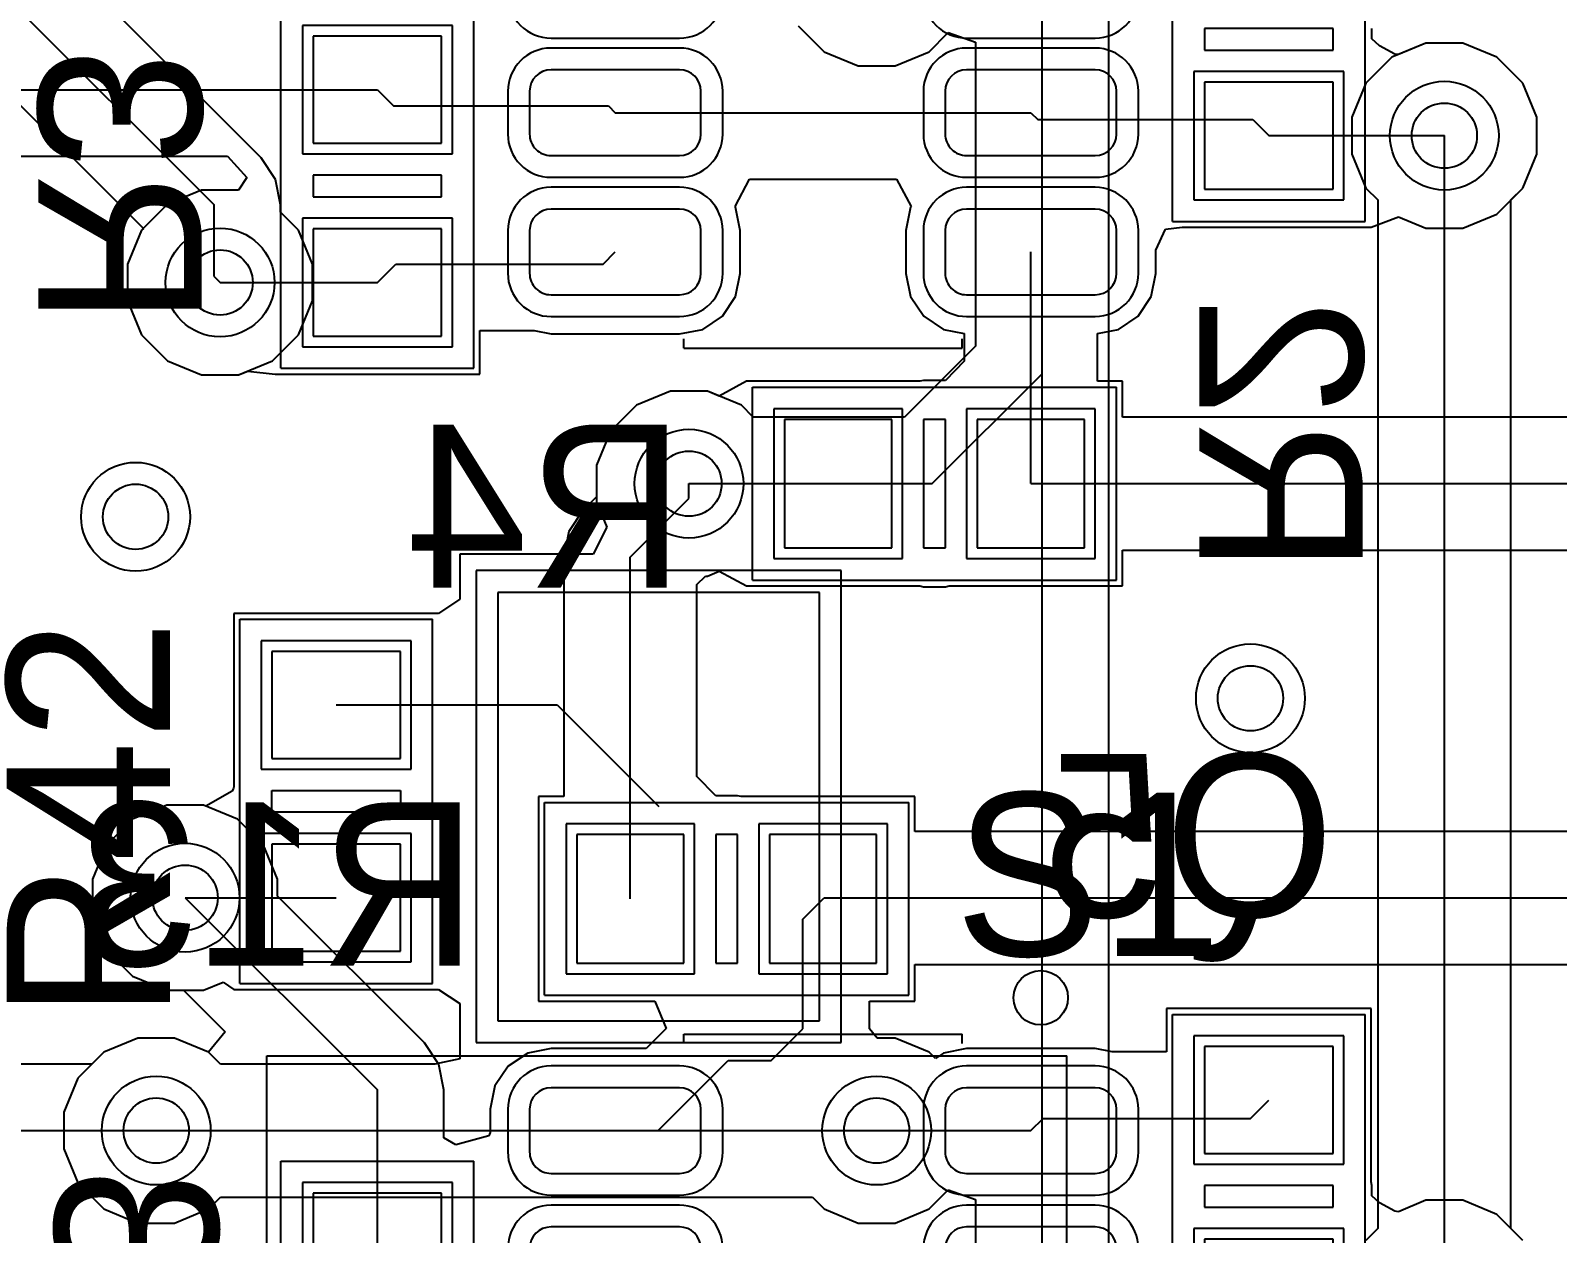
# Model space of a CAD drawing. Header units: millimetres. Extents: x 3.09 to 5.5, y 1.46 to 3.23.
# Drawn here: x 4.6302 to 4.9108, y 2.534 to 2.7551 of the extents above; entities that cross this region are included whole.
import ezdxf

# ---------------------------------------------------------------- set-up
doc = ezdxf.new("R2010")
doc.units = ezdxf.units.MM
doc.header["$MEASUREMENT"] = 0
for name, color, linetype in [('BottomLayer', 5, 'Continuous'), ('BottomOverlay', 54, 'Continuous'), ('BottomPaste', 16, 'Continuous'), ('BottomSolder', 6, 'Continuous'), ('Mechanical11', 56, 'Continuous'), ('Mechanical12', 56, 'Continuous'), ('MultiLayer', 9, 'Continuous'), ('TopLayer', 1, 'Continuous'), ('TopOverlay', 2, 'Continuous'), ('TopPaste', 8, 'Continuous'), ('TopSolder', 216, 'Continuous'), ('ViaHoleLayer', 16, 'Continuous')]:
    doc.layers.add(name, color=color, linetype=linetype)

# ---------------------------------------------------------------- blocks, each defined once
blk = doc.blocks.new('SOT_363_6_B_1')
at = {"layer": 'BottomLayer'}
for p, q in [((-0.021654, 0.053941), (-0.029528, 0.053941)), ((0.003937, 0.053941), (-0.003937, 0.053941)), ((0.029528, 0.053941), (0.021654, 0.053941)), ((-0.033465, 0.050004), (-0.033465, 0.026382)), ((-0.017717, 0.026382), (-0.017717, 0.050004)), ((-0.007874, 0.050004), (-0.007874, 0.026382)), ((0.007874, 0.026382), (0.007874, 0.050004)), ((0.017717, 0.050004), (0.017717, 0.026382)), ((0.033465, 0.026382), (0.033465, 0.050004)), ((-0.029528, 0.022445), (-0.021654, 0.022445)), ((-0.003937, 0.022445), (0.003937, 0.022445)), ((0.021654, 0.022445), (0.029528, 0.022445)), ((-0.021654, -0.022439), (-0.029528, -0.022439)), ((0.003937, -0.022439), (-0.003937, -0.022439)), ((0.029528, -0.022439), (0.021654, -0.022439)), ((-0.033465, -0.026376), (-0.033465, -0.049998)), ((-0.017717, -0.049998), (-0.017717, -0.026376)), ((-0.007874, -0.026376), (-0.007874, -0.049998)), ((0.007874, -0.049998), (0.007874, -0.026376)), ((0.017717, -0.026376), (0.017717, -0.049998)), ((0.033465, -0.049998), (0.033465, -0.026376)), ((-0.029528, -0.053935), (-0.021654, -0.053935)), ((-0.003937, -0.053935), (0.003937, -0.053935)), ((0.021654, -0.053935), (0.029528, -0.053935))]:
    blk.add_line(p, q, dxfattribs=at)
for centre, start, end in [((-0.029528, 0.050004), 90, 180), ((-0.021654, 0.050004), 0, 90), ((-0.003937, 0.050004), 90, 180), ((0.003937, 0.050004), 0, 90), ((0.021654, 0.050004), 90, 180), ((0.029528, 0.050004), 0, 90), ((-0.029528, 0.026382), 180, 270), ((-0.021654, 0.026382), 270, 0), ((-0.003937, 0.026382), 180, 270), ((0.003937, 0.026382), 270, 0), ((0.021654, 0.026382), 180, 270), ((0.029528, 0.026382), 270, 0), ((-0.029528, -0.026376), 90, 180), ((-0.021654, -0.026376), 0, 90), ((-0.003937, -0.026376), 90, 180), ((0.003937, -0.026376), 0, 90), ((0.021654, -0.026376), 90, 180), ((0.029528, -0.026376), 0, 90), ((-0.029528, -0.049998), 180, 270), ((-0.021654, -0.049998), 270, 0), ((-0.003937, -0.049998), 180, 270), ((0.003937, -0.049998), 270, 0), ((0.021654, -0.049998), 180, 270), ((0.029528, -0.049998), 270, 0)]:
    blk.add_arc(centre, 0.003937, start, end, dxfattribs=at)
at = {"layer": 'BottomOverlay'}
for p, q in [((-0.041582, 0.025595), (-0.043308, 0.025595)), ((-0.043308, -0.025587), (-0.043308, 0.025595)), ((0.043306, 0.025595), (0.04158, 0.025595)), ((0.043306, -0.025587), (0.043306, 0.025595)), ((-0.041582, -0.025587), (-0.043308, -0.025587)), ((0.043306, -0.025587), (0.04158, -0.025587))]:
    blk.add_line(p, q, dxfattribs=at)
blk.add_circle((-0.05, 0.040005), 0.005, dxfattribs=at)
at = {"layer": 'BottomPaste'}
for p, q in [((-0.021654, 0.053941), (-0.029528, 0.053941)), ((0.003937, 0.053941), (-0.003937, 0.053941)), ((0.029528, 0.053941), (0.021654, 0.053941)), ((-0.033465, 0.050004), (-0.033465, 0.026382)), ((-0.017717, 0.026382), (-0.017717, 0.050004)), ((-0.007874, 0.050004), (-0.007874, 0.026382)), ((0.007874, 0.026382), (0.007874, 0.050004)), ((0.017717, 0.050004), (0.017717, 0.026382)), ((0.033465, 0.026382), (0.033465, 0.050004)), ((-0.029528, 0.022445), (-0.021654, 0.022445)), ((-0.003937, 0.022445), (0.003937, 0.022445)), ((0.021654, 0.022445), (0.029528, 0.022445)), ((-0.021654, -0.022439), (-0.029528, -0.022439)), ((0.003937, -0.022439), (-0.003937, -0.022439)), ((0.029528, -0.022439), (0.021654, -0.022439)), ((-0.033465, -0.026376), (-0.033465, -0.049998)), ((-0.017717, -0.049998), (-0.017717, -0.026376)), ((-0.007874, -0.026376), (-0.007874, -0.049998)), ((0.007874, -0.049998), (0.007874, -0.026376)), ((0.017717, -0.026376), (0.017717, -0.049998)), ((0.033465, -0.049998), (0.033465, -0.026376)), ((-0.029528, -0.053935), (-0.021654, -0.053935)), ((-0.003937, -0.053935), (0.003937, -0.053935)), ((0.021654, -0.053935), (0.029528, -0.053935))]:
    blk.add_line(p, q, dxfattribs=at)
for centre, start, end in [((-0.029528, 0.050004), 90, 180), ((-0.021654, 0.050004), 0, 90), ((-0.003937, 0.050004), 90, 180), ((0.003937, 0.050004), 0, 90), ((0.021654, 0.050004), 90, 180), ((0.029528, 0.050004), 0, 90), ((-0.029528, 0.026382), 180, 270), ((-0.021654, 0.026382), 270, 0), ((-0.003937, 0.026382), 180, 270), ((0.003937, 0.026382), 270, 0), ((0.021654, 0.026382), 180, 270), ((0.029528, 0.026382), 270, 0), ((-0.029528, -0.026376), 90, 180), ((-0.021654, -0.026376), 0, 90), ((-0.003937, -0.026376), 90, 180), ((0.003937, -0.026376), 0, 90), ((0.021654, -0.026376), 90, 180), ((0.029528, -0.026376), 0, 90), ((-0.029528, -0.049998), 180, 270), ((-0.021654, -0.049998), 270, 0), ((-0.003937, -0.049998), 180, 270), ((0.003937, -0.049998), 270, 0), ((0.021654, -0.049998), 180, 270), ((0.029528, -0.049998), 270, 0)]:
    blk.add_arc(centre, 0.003937, start, end, dxfattribs=at)
at = {"layer": 'BottomSolder'}
for p, q in [((-0.021654, 0.057941), (-0.029528, 0.057941)), ((0.003937, 0.057941), (-0.003937, 0.057941)), ((0.029528, 0.057941), (0.021654, 0.057941)), ((-0.037465, 0.050004), (-0.037465, 0.026382)), ((-0.013717, 0.026382), (-0.013717, 0.050004)), ((-0.011874, 0.050004), (-0.011874, 0.026382)), ((0.011874, 0.026382), (0.011874, 0.050004)), ((0.013717, 0.050004), (0.013717, 0.026382)), ((0.037465, 0.026382), (0.037465, 0.050004)), ((-0.029528, 0.018445), (-0.021654, 0.018445)), ((-0.003937, 0.018445), (0.003937, 0.018445)), ((0.021654, 0.018445), (0.029528, 0.018445)), ((-0.021654, -0.018439), (-0.029528, -0.018439)), ((0.003937, -0.018439), (-0.003937, -0.018439)), ((0.029528, -0.018439), (0.021654, -0.018439)), ((-0.037465, -0.026376), (-0.037465, -0.049998)), ((-0.013717, -0.049998), (-0.013717, -0.026376)), ((-0.011874, -0.026376), (-0.011874, -0.049998)), ((0.011874, -0.049998), (0.011874, -0.026376)), ((0.013717, -0.026376), (0.013717, -0.049998)), ((0.037465, -0.049998), (0.037465, -0.026376)), ((-0.029528, -0.057935), (-0.021654, -0.057935)), ((-0.003937, -0.057935), (0.003937, -0.057935)), ((0.021654, -0.057935), (0.029528, -0.057935))]:
    blk.add_line(p, q, dxfattribs=at)
for centre, start, end in [((-0.029528, 0.050004), 90, 180), ((-0.021654, 0.050004), 0, 90), ((-0.003937, 0.050004), 90, 180), ((0.003937, 0.050004), 0, 90), ((0.021654, 0.050004), 90, 180), ((0.029528, 0.050004), 0, 90), ((-0.029528, 0.026382), 180, 270), ((-0.021654, 0.026382), 270, 0), ((-0.003937, 0.026382), 180, 270), ((0.003937, 0.026382), 270, 0), ((0.021654, 0.026382), 180, 270), ((0.029528, 0.026382), 270, 0), ((-0.029528, -0.026376), 90, 180), ((-0.021654, -0.026376), 0, 90), ((-0.003937, -0.026376), 90, 180), ((0.003937, -0.026376), 0, 90), ((0.021654, -0.026376), 90, 180), ((0.029528, -0.026376), 0, 90), ((-0.029528, -0.049998), 180, 270), ((-0.021654, -0.049998), 270, 0), ((-0.003937, -0.049998), 180, 270), ((0.003937, -0.049998), 270, 0), ((0.021654, -0.049998), 180, 270), ((0.029528, -0.049998), 270, 0)]:
    blk.add_arc(centre, 0.007937, start, end, dxfattribs=at)
blk = doc.blocks.new('SW_SMT_3_6_4_3__20')
at = {"layer": 'TopLayer'}
for p, q in [((-0.12795, 0.02953), (-0.20669, 0.02953)), ((-0.20669, 0.02953), (-0.20669, -0.02953)), ((-0.12795, -0.02953), (-0.12795, 0.02953)), ((-0.20669, -0.02953), (-0.12795, -0.02953))]:
    blk.add_line(p, q, dxfattribs=at)
at = {"layer": 'TopOverlay'}
for p, q in [((-0.12151, -0.072), (-0.12151, 0.075)), ((0.12149, 0.075), (-0.12151, 0.075)), ((0.12149, -0.072), (-0.12151, -0.072))]:
    blk.add_line(p, q, dxfattribs=at)
at = {"layer": 'TopPaste'}
for p, q in [((-0.12795, 0.02953), (-0.20669, 0.02953)), ((-0.20669, 0.02953), (-0.20669, -0.02953)), ((-0.12795, -0.02953), (-0.12795, 0.02953)), ((-0.20669, -0.02953), (-0.12795, -0.02953))]:
    blk.add_line(p, q, dxfattribs=at)
at = {"layer": 'TopSolder'}
for p, q in [((-0.12395, 0.03353), (-0.21069, 0.03353)), ((-0.21069, 0.03353), (-0.21069, -0.03353)), ((-0.12395, -0.03353), (-0.12395, 0.03353)), ((-0.21069, -0.03353), (-0.12395, -0.03353))]:
    blk.add_line(p, q, dxfattribs=at)
blk = doc.blocks.new('R0402_21')
at = {"layer": 'Mechanical11'}
for p, q in [((-0.03346, 0.01772), (-0.03346, -0.01772)), ((-0.03346, 0.01772), (0.03346, 0.01772)), ((0.03346, 0.01772), (0.03346, -0.01772)), ((-0.03346, -0.01772), (0.03346, -0.01772))]:
    blk.add_line(p, q, dxfattribs=at)
at = {"layer": 'TopLayer'}
for p, q in [((-0.00787, 0.01181), (-0.02756, 0.01181)), ((-0.02756, 0.01181), (-0.02756, -0.01181)), ((-0.00787, -0.01181), (-0.00787, 0.01181)), ((-0.002, -0.01181), (-0.002, 0.01181)), ((-0.002, 0.01181), (0.002, 0.01181)), ((0.002, 0.01181), (0.002, -0.01181)), ((0.02756, 0.01181), (0.00787, 0.01181)), ((0.00787, 0.01181), (0.00787, -0.01181)), ((0.02756, -0.01181), (0.02756, 0.01181)), ((-0.02756, -0.01181), (-0.00787, -0.01181)), ((0.002, -0.01181), (-0.002, -0.01181)), ((0.00787, -0.01181), (0.02756, -0.01181))]:
    blk.add_line(p, q, dxfattribs=at)
at = {"layer": 'TopOverlay'}
for p, q in [((-0.03346, 0.01772), (-0.03346, -0.01772)), ((-0.03346, 0.01772), (0.03346, 0.01772)), ((0.03346, 0.01772), (0.03346, -0.01772)), ((-0.03346, -0.01772), (0.03346, -0.01772))]:
    blk.add_line(p, q, dxfattribs=at)
at = {"layer": 'TopPaste'}
for p, q in [((-0.00787, 0.01181), (-0.02756, 0.01181)), ((-0.02756, 0.01181), (-0.02756, -0.01181)), ((-0.00787, -0.01181), (-0.00787, 0.01181)), ((0.02756, 0.01181), (0.00787, 0.01181)), ((0.00787, 0.01181), (0.00787, -0.01181)), ((0.02756, -0.01181), (0.02756, 0.01181)), ((-0.02756, -0.01181), (-0.00787, -0.01181)), ((0.00787, -0.01181), (0.02756, -0.01181))]:
    blk.add_line(p, q, dxfattribs=at)
at = {"layer": 'TopSolder'}
for p, q in [((-0.00591, 0.01378), (-0.02953, 0.01378)), ((-0.02953, 0.01378), (-0.02953, -0.01378)), ((-0.00591, -0.01378), (-0.00591, 0.01378)), ((0.02953, 0.01378), (0.00591, 0.01378)), ((0.00591, 0.01378), (0.00591, -0.01378)), ((0.02953, -0.01378), (0.02953, 0.01378)), ((-0.02953, -0.01378), (-0.00591, -0.01378)), ((0.00591, -0.01378), (0.02953, -0.01378))]:
    blk.add_line(p, q, dxfattribs=at)
blk = doc.blocks.new('R0402_B_34')
at = {"layer": 'BottomLayer'}
for p, q in [((-0.00787, 0.01181), (-0.02756, 0.01181)), ((-0.02756, 0.01181), (-0.02756, -0.01181)), ((-0.00787, -0.01181), (-0.00787, 0.01181)), ((-0.002, 0.01181), (-0.002, -0.01181)), ((0.002, 0.01181), (-0.002, 0.01181)), ((0.002, -0.01181), (0.002, 0.01181)), ((0.02756, 0.01181), (0.00787, 0.01181)), ((0.00787, 0.01181), (0.00787, -0.01181)), ((0.02756, -0.01181), (0.02756, 0.01181)), ((-0.02756, -0.01181), (-0.00787, -0.01181)), ((-0.002, -0.01181), (0.002, -0.01181)), ((0.00787, -0.01181), (0.02756, -0.01181))]:
    blk.add_line(p, q, dxfattribs=at)
at = {"layer": 'BottomOverlay'}
for p, q in [((-0.03346, 0.01772), (0.03346, 0.01772)), ((-0.03346, 0.01772), (-0.03346, -0.01772)), ((0.03346, 0.01772), (0.03346, -0.01772)), ((-0.03346, -0.01772), (0.03346, -0.01772))]:
    blk.add_line(p, q, dxfattribs=at)
at = {"layer": 'BottomPaste'}
for p, q in [((-0.00787, 0.01181), (-0.02756, 0.01181)), ((-0.02756, 0.01181), (-0.02756, -0.01181)), ((-0.00787, -0.01181), (-0.00787, 0.01181)), ((0.02756, 0.01181), (0.00787, 0.01181)), ((0.00787, 0.01181), (0.00787, -0.01181)), ((0.02756, -0.01181), (0.02756, 0.01181)), ((-0.02756, -0.01181), (-0.00787, -0.01181)), ((0.00787, -0.01181), (0.02756, -0.01181))]:
    blk.add_line(p, q, dxfattribs=at)
at = {"layer": 'BottomSolder'}
for p, q in [((-0.00591, 0.01378), (-0.02953, 0.01378)), ((-0.02953, 0.01378), (-0.02953, -0.01378)), ((-0.00591, -0.01378), (-0.00591, 0.01378)), ((0.02953, 0.01378), (0.00591, 0.01378)), ((0.00591, 0.01378), (0.00591, -0.01378)), ((0.02953, -0.01378), (0.02953, 0.01378)), ((-0.02953, -0.01378), (-0.00591, -0.01378)), ((0.00591, -0.01378), (0.02953, -0.01378))]:
    blk.add_line(p, q, dxfattribs=at)
at = {"layer": 'Mechanical12'}
for p, q in [((-0.03346, 0.01772), (0.03346, 0.01772)), ((-0.03346, 0.01772), (-0.03346, -0.01772)), ((0.03346, 0.01772), (0.03346, -0.01772)), ((-0.03346, -0.01772), (0.03346, -0.01772))]:
    blk.add_line(p, q, dxfattribs=at)
blk = doc.blocks.new('R0402_B_43')
at = {"layer": 'BottomLayer'}
for p, q in [((-0.00787, 0.01181), (-0.02756, 0.01181)), ((-0.02756, 0.01181), (-0.02756, -0.01181)), ((-0.00787, -0.01181), (-0.00787, 0.01181)), ((-0.002, 0.01181), (-0.002, -0.01181)), ((0.002, 0.01181), (-0.002, 0.01181)), ((0.002, -0.01181), (0.002, 0.01181)), ((0.02756, 0.01181), (0.00787, 0.01181)), ((0.00787, 0.01181), (0.00787, -0.01181)), ((0.02756, -0.01181), (0.02756, 0.01181)), ((-0.02756, -0.01181), (-0.00787, -0.01181)), ((-0.002, -0.01181), (0.002, -0.01181)), ((0.00787, -0.01181), (0.02756, -0.01181))]:
    blk.add_line(p, q, dxfattribs=at)
at = {"layer": 'BottomOverlay'}
for p, q in [((-0.03346, 0.01772), (0.03346, 0.01772)), ((-0.03346, 0.01772), (-0.03346, -0.01772)), ((0.03346, 0.01772), (0.03346, -0.01772)), ((-0.03346, -0.01772), (0.03346, -0.01772))]:
    blk.add_line(p, q, dxfattribs=at)
at = {"layer": 'BottomPaste'}
for p, q in [((-0.00787, 0.01181), (-0.02756, 0.01181)), ((-0.02756, 0.01181), (-0.02756, -0.01181)), ((-0.00787, -0.01181), (-0.00787, 0.01181)), ((0.02756, 0.01181), (0.00787, 0.01181)), ((0.00787, 0.01181), (0.00787, -0.01181)), ((0.02756, -0.01181), (0.02756, 0.01181)), ((-0.02756, -0.01181), (-0.00787, -0.01181)), ((0.00787, -0.01181), (0.02756, -0.01181))]:
    blk.add_line(p, q, dxfattribs=at)
at = {"layer": 'BottomSolder'}
for p, q in [((-0.00591, 0.01378), (-0.02953, 0.01378)), ((-0.02953, 0.01378), (-0.02953, -0.01378)), ((-0.00591, -0.01378), (-0.00591, 0.01378)), ((0.02953, 0.01378), (0.00591, 0.01378)), ((0.00591, 0.01378), (0.00591, -0.01378)), ((0.02953, -0.01378), (0.02953, 0.01378)), ((-0.02953, -0.01378), (-0.00591, -0.01378)), ((0.00591, -0.01378), (0.02953, -0.01378))]:
    blk.add_line(p, q, dxfattribs=at)
at = {"layer": 'Mechanical12'}
for p, q in [((-0.03346, 0.01772), (0.03346, 0.01772)), ((-0.03346, 0.01772), (-0.03346, -0.01772)), ((0.03346, 0.01772), (0.03346, -0.01772)), ((-0.03346, -0.01772), (0.03346, -0.01772))]:
    blk.add_line(p, q, dxfattribs=at)
blk = doc.blocks.new('R0402_B_44')
at = {"layer": 'BottomLayer'}
for p, q in [((-0.00787, 0.01181), (-0.02756, 0.01181)), ((-0.02756, 0.01181), (-0.02756, -0.01181)), ((-0.00787, -0.01181), (-0.00787, 0.01181)), ((-0.002, 0.01181), (-0.002, -0.01181)), ((0.002, 0.01181), (-0.002, 0.01181)), ((0.002, -0.01181), (0.002, 0.01181)), ((0.02756, 0.01181), (0.00787, 0.01181)), ((0.00787, 0.01181), (0.00787, -0.01181)), ((0.02756, -0.01181), (0.02756, 0.01181)), ((-0.02756, -0.01181), (-0.00787, -0.01181)), ((-0.002, -0.01181), (0.002, -0.01181)), ((0.00787, -0.01181), (0.02756, -0.01181))]:
    blk.add_line(p, q, dxfattribs=at)
at = {"layer": 'BottomOverlay'}
for p, q in [((0.03346, 0.01772), (-0.03346, 0.01772)), ((-0.03346, 0.01772), (-0.03346, -0.01772)), ((0.03346, 0.01772), (0.03346, -0.01772)), ((0.03346, -0.01772), (-0.03346, -0.01772))]:
    blk.add_line(p, q, dxfattribs=at)
at = {"layer": 'BottomPaste'}
for p, q in [((-0.00787, 0.01181), (-0.02756, 0.01181)), ((-0.02756, 0.01181), (-0.02756, -0.01181)), ((-0.00787, -0.01181), (-0.00787, 0.01181)), ((0.02756, 0.01181), (0.00787, 0.01181)), ((0.00787, 0.01181), (0.00787, -0.01181)), ((0.02756, -0.01181), (0.02756, 0.01181)), ((-0.02756, -0.01181), (-0.00787, -0.01181)), ((0.00787, -0.01181), (0.02756, -0.01181))]:
    blk.add_line(p, q, dxfattribs=at)
at = {"layer": 'BottomSolder'}
for p, q in [((-0.00591, 0.01378), (-0.02953, 0.01378)), ((-0.02953, 0.01378), (-0.02953, -0.01378)), ((-0.00591, -0.01378), (-0.00591, 0.01378)), ((0.02953, 0.01378), (0.00591, 0.01378)), ((0.00591, 0.01378), (0.00591, -0.01378)), ((0.02953, -0.01378), (0.02953, 0.01378)), ((-0.02953, -0.01378), (-0.00591, -0.01378)), ((0.00591, -0.01378), (0.02953, -0.01378))]:
    blk.add_line(p, q, dxfattribs=at)
at = {"layer": 'Mechanical12'}
for p, q in [((0.03346, 0.01772), (-0.03346, 0.01772)), ((-0.03346, 0.01772), (-0.03346, -0.01772)), ((0.03346, 0.01772), (0.03346, -0.01772)), ((0.03346, -0.01772), (-0.03346, -0.01772))]:
    blk.add_line(p, q, dxfattribs=at)
blk = doc.blocks.new('R0402_B_49')
at = {"layer": 'BottomLayer'}
for p, q in [((-0.00787, 0.01181), (-0.02756, 0.01181)), ((-0.02756, 0.01181), (-0.02756, -0.01181)), ((-0.00787, -0.01181), (-0.00787, 0.01181)), ((-0.002, 0.01181), (-0.002, -0.01181)), ((0.002, 0.01181), (-0.002, 0.01181)), ((0.002, -0.01181), (0.002, 0.01181)), ((0.02756, 0.01181), (0.00787, 0.01181)), ((0.00787, 0.01181), (0.00787, -0.01181)), ((0.02756, -0.01181), (0.02756, 0.01181)), ((-0.02756, -0.01181), (-0.00787, -0.01181)), ((-0.002, -0.01181), (0.002, -0.01181)), ((0.00787, -0.01181), (0.02756, -0.01181))]:
    blk.add_line(p, q, dxfattribs=at)
at = {"layer": 'BottomOverlay'}
for p, q in [((-0.03346, 0.01772), (0.03346, 0.01772)), ((-0.03346, -0.01772), (-0.03346, 0.01772)), ((0.03346, -0.01772), (0.03346, 0.01772)), ((-0.03346, -0.01772), (0.03346, -0.01772))]:
    blk.add_line(p, q, dxfattribs=at)
at = {"layer": 'BottomPaste'}
for p, q in [((-0.00787, 0.01181), (-0.02756, 0.01181)), ((-0.02756, 0.01181), (-0.02756, -0.01181)), ((-0.00787, -0.01181), (-0.00787, 0.01181)), ((0.02756, 0.01181), (0.00787, 0.01181)), ((0.00787, 0.01181), (0.00787, -0.01181)), ((0.02756, -0.01181), (0.02756, 0.01181)), ((-0.02756, -0.01181), (-0.00787, -0.01181)), ((0.00787, -0.01181), (0.02756, -0.01181))]:
    blk.add_line(p, q, dxfattribs=at)
at = {"layer": 'BottomSolder'}
for p, q in [((-0.00591, 0.01378), (-0.02953, 0.01378)), ((-0.02953, 0.01378), (-0.02953, -0.01378)), ((-0.00591, -0.01378), (-0.00591, 0.01378)), ((0.02953, 0.01378), (0.00591, 0.01378)), ((0.00591, 0.01378), (0.00591, -0.01378)), ((0.02953, -0.01378), (0.02953, 0.01378)), ((-0.02953, -0.01378), (-0.00591, -0.01378)), ((0.00591, -0.01378), (0.02953, -0.01378))]:
    blk.add_line(p, q, dxfattribs=at)
at = {"layer": 'Mechanical12'}
for p, q in [((-0.03346, 0.01772), (0.03346, 0.01772)), ((-0.03346, -0.01772), (-0.03346, 0.01772)), ((0.03346, -0.01772), (0.03346, 0.01772)), ((-0.03346, -0.01772), (0.03346, -0.01772))]:
    blk.add_line(p, q, dxfattribs=at)
blk = doc.blocks.new('R0402_B_50')
at = {"layer": 'BottomLayer'}
for p, q in [((-0.00787, 0.01181), (-0.02756, 0.01181)), ((-0.02756, 0.01181), (-0.02756, -0.01181)), ((-0.00787, -0.01181), (-0.00787, 0.01181)), ((-0.002, 0.01181), (-0.002, -0.01181)), ((0.002, 0.01181), (-0.002, 0.01181)), ((0.002, -0.01181), (0.002, 0.01181)), ((0.02756, 0.01181), (0.00787, 0.01181)), ((0.00787, 0.01181), (0.00787, -0.01181)), ((0.02756, -0.01181), (0.02756, 0.01181)), ((-0.02756, -0.01181), (-0.00787, -0.01181)), ((-0.002, -0.01181), (0.002, -0.01181)), ((0.00787, -0.01181), (0.02756, -0.01181))]:
    blk.add_line(p, q, dxfattribs=at)
at = {"layer": 'BottomOverlay'}
for p, q in [((-0.03346, 0.01772), (0.03346, 0.01772)), ((-0.03346, 0.01772), (-0.03346, -0.01772)), ((0.03346, 0.01772), (0.03346, -0.01772)), ((-0.03346, -0.01772), (0.03346, -0.01772))]:
    blk.add_line(p, q, dxfattribs=at)
at = {"layer": 'BottomPaste'}
for p, q in [((-0.00787, 0.01181), (-0.02756, 0.01181)), ((-0.02756, 0.01181), (-0.02756, -0.01181)), ((-0.00787, -0.01181), (-0.00787, 0.01181)), ((0.02756, 0.01181), (0.00787, 0.01181)), ((0.00787, 0.01181), (0.00787, -0.01181)), ((0.02756, -0.01181), (0.02756, 0.01181)), ((-0.02756, -0.01181), (-0.00787, -0.01181)), ((0.00787, -0.01181), (0.02756, -0.01181))]:
    blk.add_line(p, q, dxfattribs=at)
at = {"layer": 'BottomSolder'}
for p, q in [((-0.00591, 0.01378), (-0.02953, 0.01378)), ((-0.02953, 0.01378), (-0.02953, -0.01378)), ((-0.00591, -0.01378), (-0.00591, 0.01378)), ((0.02953, 0.01378), (0.00591, 0.01378)), ((0.00591, 0.01378), (0.00591, -0.01378)), ((0.02953, -0.01378), (0.02953, 0.01378)), ((-0.02953, -0.01378), (-0.00591, -0.01378)), ((0.00591, -0.01378), (0.02953, -0.01378))]:
    blk.add_line(p, q, dxfattribs=at)
at = {"layer": 'Mechanical12'}
for p, q in [((-0.03346, 0.01772), (0.03346, 0.01772)), ((-0.03346, 0.01772), (-0.03346, -0.01772)), ((0.03346, 0.01772), (0.03346, -0.01772)), ((-0.03346, -0.01772), (0.03346, -0.01772))]:
    blk.add_line(p, q, dxfattribs=at)
blk = doc.blocks.new('R0402_B_51')
at = {"layer": 'BottomLayer'}
for p, q in [((-0.00787, 0.01181), (-0.02756, 0.01181)), ((-0.02756, 0.01181), (-0.02756, -0.01181)), ((-0.00787, -0.01181), (-0.00787, 0.01181)), ((-0.002, 0.01181), (-0.002, -0.01181)), ((0.002, 0.01181), (-0.002, 0.01181)), ((0.002, -0.01181), (0.002, 0.01181)), ((0.02756, 0.01181), (0.00787, 0.01181)), ((0.00787, 0.01181), (0.00787, -0.01181)), ((0.02756, -0.01181), (0.02756, 0.01181)), ((-0.02756, -0.01181), (-0.00787, -0.01181)), ((-0.002, -0.01181), (0.002, -0.01181)), ((0.00787, -0.01181), (0.02756, -0.01181))]:
    blk.add_line(p, q, dxfattribs=at)
at = {"layer": 'BottomOverlay'}
for p, q in [((-0.03346, 0.01772), (0.03346, 0.01772)), ((-0.03346, 0.01772), (-0.03346, -0.01772)), ((0.03346, 0.01772), (0.03346, -0.01772)), ((-0.03346, -0.01772), (0.03346, -0.01772))]:
    blk.add_line(p, q, dxfattribs=at)
at = {"layer": 'BottomPaste'}
for p, q in [((-0.00787, 0.01181), (-0.02756, 0.01181)), ((-0.02756, 0.01181), (-0.02756, -0.01181)), ((-0.00787, -0.01181), (-0.00787, 0.01181)), ((0.02756, 0.01181), (0.00787, 0.01181)), ((0.00787, 0.01181), (0.00787, -0.01181)), ((0.02756, -0.01181), (0.02756, 0.01181)), ((-0.02756, -0.01181), (-0.00787, -0.01181)), ((0.00787, -0.01181), (0.02756, -0.01181))]:
    blk.add_line(p, q, dxfattribs=at)
at = {"layer": 'BottomSolder'}
for p, q in [((-0.00591, 0.01378), (-0.02953, 0.01378)), ((-0.02953, 0.01378), (-0.02953, -0.01378)), ((-0.00591, -0.01378), (-0.00591, 0.01378)), ((0.02953, 0.01378), (0.00591, 0.01378)), ((0.00591, 0.01378), (0.00591, -0.01378)), ((0.02953, -0.01378), (0.02953, 0.01378)), ((-0.02953, -0.01378), (-0.00591, -0.01378)), ((0.00591, -0.01378), (0.02953, -0.01378))]:
    blk.add_line(p, q, dxfattribs=at)
at = {"layer": 'Mechanical12'}
for p, q in [((-0.03346, 0.01772), (0.03346, 0.01772)), ((-0.03346, 0.01772), (-0.03346, -0.01772)), ((0.03346, 0.01772), (0.03346, -0.01772)), ((-0.03346, -0.01772), (0.03346, -0.01772))]:
    blk.add_line(p, q, dxfattribs=at)
blk = doc.blocks.new('SOT_363_6_B_58')
at = {"layer": 'BottomLayer'}
for p, q in [((-0.021654, 0.053941), (-0.029528, 0.053941)), ((0.003937, 0.053941), (-0.003937, 0.053941)), ((0.029528, 0.053941), (0.021654, 0.053941)), ((-0.033465, 0.050004), (-0.033465, 0.026382)), ((-0.017717, 0.026382), (-0.017717, 0.050004)), ((-0.007874, 0.050004), (-0.007874, 0.026382)), ((0.007874, 0.026382), (0.007874, 0.050004)), ((0.017717, 0.050004), (0.017717, 0.026382)), ((0.033465, 0.026382), (0.033465, 0.050004)), ((-0.029528, 0.022445), (-0.021654, 0.022445)), ((-0.003937, 0.022445), (0.003937, 0.022445)), ((0.021654, 0.022445), (0.029528, 0.022445)), ((-0.021654, -0.022439), (-0.029528, -0.022439)), ((0.003937, -0.022439), (-0.003937, -0.022439)), ((0.029528, -0.022439), (0.021654, -0.022439)), ((-0.033465, -0.026376), (-0.033465, -0.049998)), ((-0.017717, -0.049998), (-0.017717, -0.026376)), ((-0.007874, -0.026376), (-0.007874, -0.049998)), ((0.007874, -0.049998), (0.007874, -0.026376)), ((0.017717, -0.026376), (0.017717, -0.049998)), ((0.033465, -0.049998), (0.033465, -0.026376)), ((-0.029528, -0.053935), (-0.021654, -0.053935)), ((-0.003937, -0.053935), (0.003937, -0.053935)), ((0.021654, -0.053935), (0.029528, -0.053935))]:
    blk.add_line(p, q, dxfattribs=at)
for centre, start, end in [((-0.029528, 0.050004), 90, 180), ((-0.021654, 0.050004), 0, 90), ((-0.003937, 0.050004), 90, 180), ((0.003937, 0.050004), 0, 90), ((0.021654, 0.050004), 90, 180), ((0.029528, 0.050004), 0, 90), ((-0.029528, 0.026382), 180, 270), ((-0.021654, 0.026382), 270, 0), ((-0.003937, 0.026382), 180, 270), ((0.003937, 0.026382), 270, 0), ((0.021654, 0.026382), 180, 270), ((0.029528, 0.026382), 270, 0), ((-0.029528, -0.026376), 90, 180), ((-0.021654, -0.026376), 0, 90), ((-0.003937, -0.026376), 90, 180), ((0.003937, -0.026376), 0, 90), ((0.021654, -0.026376), 90, 180), ((0.029528, -0.026376), 0, 90), ((-0.029528, -0.049998), 180, 270), ((-0.021654, -0.049998), 270, 0), ((-0.003937, -0.049998), 180, 270), ((0.003937, -0.049998), 270, 0), ((0.021654, -0.049998), 180, 270), ((0.029528, -0.049998), 270, 0)]:
    blk.add_arc(centre, 0.003937, start, end, dxfattribs=at)
at = {"layer": 'BottomOverlay'}
for p, q in [((-0.041582, 0.025595), (-0.043308, 0.025595)), ((-0.043308, -0.025587), (-0.043308, 0.025595)), ((0.043306, 0.025595), (0.04158, 0.025595)), ((0.043306, -0.025587), (0.043306, 0.025595)), ((-0.041582, -0.025587), (-0.043308, -0.025587)), ((0.043306, -0.025587), (0.04158, -0.025587))]:
    blk.add_line(p, q, dxfattribs=at)
blk.add_circle((-0.05, 0.040005), 0.005, dxfattribs=at)
at = {"layer": 'BottomPaste'}
for p, q in [((-0.021654, 0.053941), (-0.029528, 0.053941)), ((0.003937, 0.053941), (-0.003937, 0.053941)), ((0.029528, 0.053941), (0.021654, 0.053941)), ((-0.033465, 0.050004), (-0.033465, 0.026382)), ((-0.017717, 0.026382), (-0.017717, 0.050004)), ((-0.007874, 0.050004), (-0.007874, 0.026382)), ((0.007874, 0.026382), (0.007874, 0.050004)), ((0.017717, 0.050004), (0.017717, 0.026382)), ((0.033465, 0.026382), (0.033465, 0.050004)), ((-0.029528, 0.022445), (-0.021654, 0.022445)), ((-0.003937, 0.022445), (0.003937, 0.022445)), ((0.021654, 0.022445), (0.029528, 0.022445)), ((-0.021654, -0.022439), (-0.029528, -0.022439)), ((0.003937, -0.022439), (-0.003937, -0.022439)), ((0.029528, -0.022439), (0.021654, -0.022439)), ((-0.033465, -0.026376), (-0.033465, -0.049998)), ((-0.017717, -0.049998), (-0.017717, -0.026376)), ((-0.007874, -0.026376), (-0.007874, -0.049998)), ((0.007874, -0.049998), (0.007874, -0.026376)), ((0.017717, -0.026376), (0.017717, -0.049998)), ((0.033465, -0.049998), (0.033465, -0.026376)), ((-0.029528, -0.053935), (-0.021654, -0.053935)), ((-0.003937, -0.053935), (0.003937, -0.053935)), ((0.021654, -0.053935), (0.029528, -0.053935))]:
    blk.add_line(p, q, dxfattribs=at)
for centre, start, end in [((-0.029528, 0.050004), 90, 180), ((-0.021654, 0.050004), 0, 90), ((-0.003937, 0.050004), 90, 180), ((0.003937, 0.050004), 0, 90), ((0.021654, 0.050004), 90, 180), ((0.029528, 0.050004), 0, 90), ((-0.029528, 0.026382), 180, 270), ((-0.021654, 0.026382), 270, 0), ((-0.003937, 0.026382), 180, 270), ((0.003937, 0.026382), 270, 0), ((0.021654, 0.026382), 180, 270), ((0.029528, 0.026382), 270, 0), ((-0.029528, -0.026376), 90, 180), ((-0.021654, -0.026376), 0, 90), ((-0.003937, -0.026376), 90, 180), ((0.003937, -0.026376), 0, 90), ((0.021654, -0.026376), 90, 180), ((0.029528, -0.026376), 0, 90), ((-0.029528, -0.049998), 180, 270), ((-0.021654, -0.049998), 270, 0), ((-0.003937, -0.049998), 180, 270), ((0.003937, -0.049998), 270, 0), ((0.021654, -0.049998), 180, 270), ((0.029528, -0.049998), 270, 0)]:
    blk.add_arc(centre, 0.003937, start, end, dxfattribs=at)
at = {"layer": 'BottomSolder'}
for p, q in [((-0.021654, 0.057941), (-0.029528, 0.057941)), ((0.003937, 0.057941), (-0.003937, 0.057941)), ((0.029528, 0.057941), (0.021654, 0.057941)), ((-0.037465, 0.050004), (-0.037465, 0.026382)), ((-0.013717, 0.026382), (-0.013717, 0.050004)), ((-0.011874, 0.050004), (-0.011874, 0.026382)), ((0.011874, 0.026382), (0.011874, 0.050004)), ((0.013717, 0.050004), (0.013717, 0.026382)), ((0.037465, 0.026382), (0.037465, 0.050004)), ((-0.029528, 0.018445), (-0.021654, 0.018445)), ((-0.003937, 0.018445), (0.003937, 0.018445)), ((0.021654, 0.018445), (0.029528, 0.018445)), ((-0.021654, -0.018439), (-0.029528, -0.018439)), ((0.003937, -0.018439), (-0.003937, -0.018439)), ((0.029528, -0.018439), (0.021654, -0.018439)), ((-0.037465, -0.026376), (-0.037465, -0.049998)), ((-0.013717, -0.049998), (-0.013717, -0.026376)), ((-0.011874, -0.026376), (-0.011874, -0.049998)), ((0.011874, -0.049998), (0.011874, -0.026376)), ((0.013717, -0.026376), (0.013717, -0.049998)), ((0.037465, -0.049998), (0.037465, -0.026376)), ((-0.029528, -0.057935), (-0.021654, -0.057935)), ((-0.003937, -0.057935), (0.003937, -0.057935)), ((0.021654, -0.057935), (0.029528, -0.057935))]:
    blk.add_line(p, q, dxfattribs=at)
for centre, start, end in [((-0.029528, 0.050004), 90, 180), ((-0.021654, 0.050004), 0, 90), ((-0.003937, 0.050004), 90, 180), ((0.003937, 0.050004), 0, 90), ((0.021654, 0.050004), 90, 180), ((0.029528, 0.050004), 0, 90), ((-0.029528, 0.026382), 180, 270), ((-0.021654, 0.026382), 270, 0), ((-0.003937, 0.026382), 180, 270), ((0.003937, 0.026382), 270, 0), ((0.021654, 0.026382), 180, 270), ((0.029528, 0.026382), 270, 0), ((-0.029528, -0.026376), 90, 180), ((-0.021654, -0.026376), 0, 90), ((-0.003937, -0.026376), 90, 180), ((0.003937, -0.026376), 0, 90), ((0.021654, -0.026376), 90, 180), ((0.029528, -0.026376), 0, 90), ((-0.029528, -0.049998), 180, 270), ((-0.021654, -0.049998), 270, 0), ((-0.003937, -0.049998), 180, 270), ((0.003937, -0.049998), 270, 0), ((0.021654, -0.049998), 180, 270), ((0.029528, -0.049998), 270, 0)]:
    blk.add_arc(centre, 0.007937, start, end, dxfattribs=at)

msp = doc.modelspace()

# ---------------------------------------------------------------- linework, layer by layer
at = {"layer": 'BottomLayer'}
for p, q in [((4.87669, 2.75358), (4.87669, 2.75549)), ((4.87808, 2.7523), (4.87669, 2.75358)), ((4.88092, 2.75079), (4.87808, 2.7523)), ((4.88156, 2.75068), (4.88092, 2.75079)), ((4.88662, 2.75278), (4.88156, 2.75068)), ((4.89338, 2.75278), (4.88662, 2.75278)), ((4.89963, 2.75019), (4.89338, 2.75278)), ((4.90441, 2.74541), (4.89963, 2.75019)), ((4.907, 2.73916), (4.90441, 2.74541)), ((4.59194, 2.74422), (4.69391, 2.74422)), ((4.69391, 2.74422), (4.69686, 2.74127)), ((4.69686, 2.74127), (4.73636, 2.74127)), ((4.73636, 2.74127), (4.73764, 2.74)), ((4.73764, 2.74), (4.81402, 2.74)), ((4.81402, 2.74), (4.81529, 2.73873)), ((4.907, 2.7324), (4.907, 2.73916)), ((4.81529, 2.73873), (4.85479, 2.73873)), ((4.85479, 2.73873), (4.85774, 2.73578)), ((4.85774, 2.73578), (4.89, 2.73578)), ((4.597, 2.73199), (4.66638, 2.73199)), ((4.66638, 2.73199), (4.6699, 2.72807)), ((4.90441, 2.72615), (4.907, 2.7324)), ((4.6699, 2.72807), (4.66838, 2.72579)), ((4.75965, 2.72276), (4.76232, 2.72776)), ((4.76232, 2.72776), (4.78933, 2.72776)), ((4.78933, 2.72776), (4.792, 2.72276)), ((4.66162, 2.72579), (4.65537, 2.7232)), ((4.66838, 2.72579), (4.66162, 2.72579)), ((4.89963, 2.72136), (4.90441, 2.72615)), ((4.65537, 2.7232), (4.65059, 2.71842)), ((4.75975, 2.72261), (4.75965, 2.72276)), ((4.7606, 2.71835), (4.75975, 2.72261)), ((4.7919, 2.72261), (4.79105, 2.71835)), ((4.792, 2.72276), (4.7919, 2.72261)), ((4.87655, 2.71893), (4.88155, 2.72087)), ((4.88155, 2.72087), (4.88662, 2.71878)), ((4.89338, 2.71878), (4.89963, 2.72136)), ((4.65059, 2.71842), (4.648, 2.71217)), ((4.7606, 2.71047), (4.7606, 2.71835)), ((4.79105, 2.71835), (4.79105, 2.71047)), ((4.83698, 2.71474), (4.83876, 2.71856)), ((4.83876, 2.71856), (4.84181, 2.71893)), ((4.84181, 2.71893), (4.87655, 2.71893)), ((4.87655, 2.71893), (4.87655, 2.71893)), ((4.88662, 2.71878), (4.89338, 2.71878)), ((4.7354, 2.71217), (4.73764, 2.71441)), ((4.81402, 2.67181), (4.81402, 2.71441)), ((4.83698, 2.71047), (4.83698, 2.71474)), ((4.648, 2.71217), (4.648, 2.70541)), ((4.69391, 2.70879), (4.69729, 2.71217)), ((4.69729, 2.71217), (4.7354, 2.71217)), ((4.665, 2.70879), (4.69391, 2.70879)), ((4.75975, 2.7062), (4.7606, 2.71047)), ((4.79105, 2.71047), (4.7919, 2.7062)), ((4.83613, 2.7062), (4.83698, 2.71047)), ((4.648, 2.70541), (4.65059, 2.69916)), ((4.75733, 2.70259), (4.75975, 2.7062)), ((4.7919, 2.7062), (4.79432, 2.70259)), ((4.83371, 2.70259), (4.83613, 2.7062)), ((4.75371, 2.70017), (4.75733, 2.70259)), ((4.79432, 2.70259), (4.79794, 2.70017)), ((4.8301, 2.70017), (4.83371, 2.70259)), ((4.71272, 2.69195), (4.71272, 2.69994)), ((4.71272, 2.69994), (4.72272, 2.69994)), ((4.72272, 2.69994), (4.72583, 2.69932)), ((4.74945, 2.69932), (4.75371, 2.70017)), ((4.79794, 2.70017), (4.80178, 2.69941)), ((4.82625, 2.69941), (4.8301, 2.70017)), ((4.65059, 2.69916), (4.65537, 2.69438)), ((4.72583, 2.69932), (4.74945, 2.69932)), ((4.80178, 2.69941), (4.80178, 2.69431)), ((4.82625, 2.69062), (4.82625, 2.69941)), ((4.65537, 2.69438), (4.66162, 2.69179)), ((4.80178, 2.69431), (4.7983, 2.69076)), ((4.66162, 2.69179), (4.66838, 2.69179)), ((4.66838, 2.69179), (4.6701, 2.6925)), ((4.6701, 2.6925), (4.6751, 2.69195)), ((4.6751, 2.69195), (4.6751, 2.69195)), ((4.6751, 2.69195), (4.6751, 2.69195)), ((4.6751, 2.69195), (4.71272, 2.69195)), ((4.7478, 2.68881), (4.74155, 2.68622)), ((4.75456, 2.68881), (4.7478, 2.68881)), ((4.75674, 2.68791), (4.75456, 2.68881)), ((4.76174, 2.69062), (4.75674, 2.68791)), ((4.79361, 2.69062), (4.76174, 2.69062)), ((4.76174, 2.69062), (4.76174, 2.69062)), ((4.7943, 2.69076), (4.79361, 2.69062)), ((4.7983, 2.69076), (4.7943, 2.69076)), ((4.83086, 2.69062), (4.82625, 2.69062)), ((4.83086, 2.68405), (4.83086, 2.69062)), ((4.74155, 2.68622), (4.73677, 2.68144)), ((4.91922, 2.68405), (4.83086, 2.68405)), ((4.73677, 2.68144), (4.73418, 2.67519)), ((4.73418, 2.67519), (4.73418, 2.66941)), ((4.75118, 2.66911), (4.75118, 2.67181)), ((4.75118, 2.67181), (4.77858, 2.67181)), ((4.81402, 2.67181), (4.92428, 2.67181)), ((4.73418, 2.66941), (4.73175, 2.66697)), ((4.7404, 2.65832), (4.75118, 2.66911)), ((4.73175, 2.66697), (4.72909, 2.663)), ((4.72909, 2.663), (4.72816, 2.65832)), ((4.72816, 2.65832), (4.72816, 2.6143)), ((4.7404, 2.59549), (4.7404, 2.65832)), ((4.83086, 2.653), (4.83086, 2.65958)), ((4.83086, 2.65958), (4.92428, 2.65958)), ((4.75263, 2.65325), (4.75419, 2.65481)), ((4.75419, 2.65481), (4.75456, 2.65481)), ((4.75456, 2.65481), (4.75674, 2.65571)), ((4.75674, 2.65571), (4.76174, 2.653)), ((4.75263, 2.61799), (4.75263, 2.65325)), ((4.76174, 2.653), (4.76174, 2.653)), ((4.76174, 2.653), (4.79361, 2.653)), ((4.79361, 2.653), (4.7943, 2.65286)), ((4.7943, 2.65286), (4.7983, 2.65286)), ((4.7983, 2.65286), (4.79899, 2.653)), ((4.79899, 2.653), (4.83086, 2.653)), ((4.75611, 2.61443), (4.75263, 2.61799)), ((4.65519, 2.6127), (4.64894, 2.61011)), ((4.66195, 2.6127), (4.65519, 2.6127)), ((4.6682, 2.61011), (4.66195, 2.6127)), ((4.72816, 2.6143), (4.72355, 2.6143)), ((4.72355, 2.6143), (4.72355, 2.57667)), ((4.76011, 2.61443), (4.75611, 2.61443)), ((4.7608, 2.6143), (4.76011, 2.61443)), ((4.79267, 2.6143), (4.7608, 2.6143)), ((4.79267, 2.60789), (4.79267, 2.6143)), ((4.64894, 2.61011), (4.64416, 2.60533)), ((4.67298, 2.60533), (4.6682, 2.61011)), ((4.92699, 2.60789), (4.79267, 2.60789)), ((4.64416, 2.60533), (4.64157, 2.59908)), ((4.67557, 2.59908), (4.67298, 2.60533)), ((4.64157, 2.59908), (4.64157, 2.59232)), ((4.67557, 2.596), (4.67557, 2.59908)), ((4.65857, 2.5957), (4.69391, 2.56036)), ((4.70256, 2.56901), (4.67557, 2.596)), ((4.77211, 2.59177), (4.77583, 2.59549)), ((4.77583, 2.59549), (4.776, 2.59566)), ((4.776, 2.59566), (4.9614, 2.59566)), ((4.64157, 2.59232), (4.64416, 2.58607)), ((4.77211, 2.57161), (4.77211, 2.59177)), ((4.64416, 2.58607), (4.64894, 2.58128)), ((4.79267, 2.57667), (4.79267, 2.58342)), ((4.79267, 2.58342), (4.92708, 2.58342)), ((4.64894, 2.58128), (4.65519, 2.5787)), ((4.65519, 2.5787), (4.65827, 2.5787)), ((4.65827, 2.5787), (4.66592, 2.57105)), ((4.72355, 2.57667), (4.74492, 2.57667)), ((4.74492, 2.57667), (4.74699, 2.57167)), ((4.78435, 2.57161), (4.78435, 2.57667)), ((4.78435, 2.57667), (4.79267, 2.57667)), ((4.87655, 2.57535), (4.83893, 2.57535)), ((4.83893, 2.57535), (4.83893, 2.56736)), ((4.87655, 2.54348), (4.87655, 2.57535)), ((4.66592, 2.57105), (4.6629, 2.5673)), ((4.74699, 2.57167), (4.7433, 2.56798)), ((4.76626, 2.56575), (4.77211, 2.57161)), ((4.78576, 2.56989), (4.78435, 2.57161)), ((4.64989, 2.56989), (4.64364, 2.5673)), ((4.65665, 2.56989), (4.64989, 2.56989)), ((4.6629, 2.5673), (4.65665, 2.56989)), ((4.70521, 2.56504), (4.70256, 2.56901)), ((4.72583, 2.56798), (4.72156, 2.56713)), ((4.7433, 2.56798), (4.72583, 2.56798)), ((4.78905, 2.56989), (4.78576, 2.56989)), ((4.7953, 2.5673), (4.78905, 2.56989)), ((4.80221, 2.56798), (4.79794, 2.56713)), ((4.82583, 2.56798), (4.80221, 2.56798)), ((4.82893, 2.56736), (4.82583, 2.56798)), ((4.64146, 2.56512), (4.50754, 2.56512)), ((4.64364, 2.5673), (4.64146, 2.56512)), ((4.70615, 2.56036), (4.70521, 2.56504)), ((4.72156, 2.56713), (4.71794, 2.56471)), ((4.74551, 2.55289), (4.75837, 2.56575)), ((4.75837, 2.56575), (4.76626, 2.56575)), ((4.79646, 2.56614), (4.7953, 2.5673)), ((4.79794, 2.56713), (4.79646, 2.56614)), ((4.83893, 2.56736), (4.82893, 2.56736)), ((4.71794, 2.56471), (4.71552, 2.56109)), ((4.69391, 2.53152), (4.69391, 2.56036)), ((4.70615, 2.55158), (4.70615, 2.56036)), ((4.71552, 2.56109), (4.71467, 2.55682)), ((4.71467, 2.55682), (4.71467, 2.55255)), ((4.85436, 2.55512), (4.85774, 2.55851)), ((4.81402, 2.55289), (4.81625, 2.55512)), ((4.81625, 2.55512), (4.85436, 2.55512)), ((4.50754, 2.55289), (4.65327, 2.55289)), ((4.70834, 2.55024), (4.70615, 2.55158)), ((4.71438, 2.55193), (4.70834, 2.55024)), ((4.71467, 2.55255), (4.71438, 2.55193)), ((4.73764, 2.55289), (4.74551, 2.55289)), ((4.78567, 2.55289), (4.81402, 2.55289)), ((4.87669, 2.54279), (4.87655, 2.54348)), ((4.87669, 2.54088), (4.87669, 2.54279)), ((4.87808, 2.5396), (4.87669, 2.54088)), ((4.88092, 2.53809), (4.87808, 2.5396)), ((4.88662, 2.54007), (4.88156, 2.53798)), ((4.89338, 2.54007), (4.88662, 2.54007)), ((4.89963, 2.53749), (4.89338, 2.54007)), ((4.88156, 2.53798), (4.88092, 2.53809)), ((4.90441, 2.5327), (4.89963, 2.53749))]:
    msp.add_line(p, q, dxfattribs=at)
for centre in [(4.89, 2.73578), (4.665, 2.70879), (4.75118, 2.67181), (4.64948, 2.66572), (4.85436, 2.63235), (4.65857, 2.5957), (4.65327, 2.55289), (4.78567, 2.55289)]:
    msp.add_circle(centre, 0.01, dxfattribs=at)
at = {"layer": 'MultiLayer'}
for centre in [(4.89, 2.73578), (4.665, 2.70879), (4.75118, 2.67181), (4.64948, 2.66572), (4.85436, 2.63235), (4.65857, 2.5957), (4.65327, 2.55289), (4.78567, 2.55289)]:
    msp.add_circle(centre, 0.01, dxfattribs=at)
at = {"layer": 'TopLayer'}
for p, q in [((4.67256, 2.7317), (4.62612, 2.77815)), ((4.81607, 2.69202), (4.81607, 2.77661)), ((4.82831, 2.69202), (4.82831, 2.77661)), ((4.61196, 2.775), (4.66391, 2.72305)), ((4.77126, 2.75596), (4.77604, 2.75118)), ((4.7953, 2.75118), (4.79884, 2.75472)), ((4.79884, 2.75472), (4.80384, 2.75295)), ((4.80384, 2.75295), (4.80384, 2.69709)), ((4.77604, 2.75118), (4.78229, 2.74859)), ((4.78905, 2.74859), (4.7953, 2.75118)), ((4.88037, 2.75019), (4.87559, 2.74541)), ((4.88662, 2.75278), (4.88037, 2.75019)), ((4.89338, 2.75278), (4.88662, 2.75278)), ((4.89963, 2.75019), (4.89338, 2.75278)), ((4.90441, 2.74541), (4.89963, 2.75019)), ((4.78229, 2.74859), (4.78905, 2.74859)), ((4.6232, 2.74645), (4.65091, 2.71874)), ((4.87559, 2.74541), (4.873, 2.73916)), ((4.907, 2.73916), (4.90441, 2.74541)), ((4.873, 2.73916), (4.873, 2.7324)), ((4.907, 2.7324), (4.907, 2.73916)), ((4.89, 2.52307), (4.89, 2.73578)), ((4.67521, 2.72773), (4.67256, 2.7317)), ((4.873, 2.7324), (4.87559, 2.72615)), ((4.90441, 2.72615), (4.907, 2.7324)), ((4.67614, 2.72305), (4.67521, 2.72773)), ((4.87559, 2.72615), (4.87776, 2.72397)), ((4.90224, 2.72397), (4.90441, 2.72615)), ((4.66391, 2.70988), (4.66391, 2.72305)), ((4.67614, 2.72169), (4.67614, 2.72305)), ((4.87776, 2.72397), (4.87776, 2.53488)), ((4.90224, 2.53488), (4.90224, 2.72397)), ((4.67941, 2.71842), (4.67614, 2.72169)), ((4.65059, 2.71842), (4.648, 2.71217)), ((4.65091, 2.71874), (4.65059, 2.71842)), ((4.682, 2.71217), (4.67941, 2.71842)), ((4.648, 2.71217), (4.648, 2.70541)), ((4.682, 2.70541), (4.682, 2.71217)), ((4.66391, 2.70988), (4.665, 2.70879)), ((4.648, 2.70541), (4.65059, 2.69916)), ((4.67941, 2.69916), (4.682, 2.70541)), ((4.65059, 2.69916), (4.65537, 2.69438)), ((4.67463, 2.69438), (4.67941, 2.69916)), ((4.80384, 2.69709), (4.7908, 2.68405)), ((4.65537, 2.69438), (4.66162, 2.69179)), ((4.66838, 2.69179), (4.67463, 2.69438)), ((4.66162, 2.69179), (4.66838, 2.69179)), ((4.79587, 2.67181), (4.81607, 2.69202)), ((4.81607, 2.524), (4.81607, 2.69202)), ((4.82831, 2.524), (4.82831, 2.69202)), ((4.7478, 2.68881), (4.74155, 2.68622)), ((4.75456, 2.68881), (4.7478, 2.68881)), ((4.76081, 2.68622), (4.75456, 2.68881)), ((4.74155, 2.68622), (4.73677, 2.68144)), ((4.76299, 2.68405), (4.76081, 2.68622)), ((4.7908, 2.68405), (4.76299, 2.68405)), ((4.73677, 2.68144), (4.73418, 2.67519)), ((4.73418, 2.67519), (4.73418, 2.66843)), ((4.75118, 2.67181), (4.79587, 2.67181)), ((4.73418, 2.66843), (4.73609, 2.66382)), ((4.73609, 2.66382), (4.7336, 2.65882)), ((4.7336, 2.65882), (4.70909, 2.65882)), ((4.70909, 2.65882), (4.70909, 2.65058)), ((4.70909, 2.65058), (4.70517, 2.64797)), ((4.70517, 2.64797), (4.66754, 2.64797)), ((4.66754, 2.64797), (4.66754, 2.6161)), ((4.68635, 2.63113), (4.72693, 2.63113)), ((4.72693, 2.63113), (4.74561, 2.61245)), ((4.66749, 2.61582), (4.66721, 2.6153)), ((4.66754, 2.6161), (4.66749, 2.61582)), ((4.65519, 2.6127), (4.64894, 2.61011)), ((4.66195, 2.6127), (4.65519, 2.6127)), ((4.66241, 2.61251), (4.66195, 2.6127)), ((4.66721, 2.6153), (4.66241, 2.61251)), ((4.64894, 2.61011), (4.64416, 2.60533)), ((4.64416, 2.60533), (4.64157, 2.59908)), ((4.64157, 2.59908), (4.64157, 2.59232)), ((4.65857, 2.5957), (4.68635, 2.5957)), ((4.64157, 2.59232), (4.64416, 2.58607)), ((4.64416, 2.58607), (4.64894, 2.58128)), ((4.64894, 2.58128), (4.65519, 2.5787)), ((4.66195, 2.5787), (4.66555, 2.58019)), ((4.66555, 2.58019), (4.66754, 2.57885)), ((4.66754, 2.57885), (4.66754, 2.57885)), ((4.66754, 2.57885), (4.70517, 2.57885)), ((4.70517, 2.57885), (4.70909, 2.57625)), ((4.65519, 2.5787), (4.66195, 2.5787)), ((4.70909, 2.57625), (4.70909, 2.56608)), ((4.64989, 2.56989), (4.64364, 2.5673)), ((4.65665, 2.56989), (4.64989, 2.56989)), ((4.6629, 2.5673), (4.65665, 2.56989)), ((4.64364, 2.5673), (4.63886, 2.56252)), ((4.66508, 2.56512), (4.6629, 2.5673)), ((4.70448, 2.56512), (4.66508, 2.56512)), ((4.70909, 2.56608), (4.70448, 2.56512)), ((4.63886, 2.56252), (4.63627, 2.55627)), ((4.63627, 2.55627), (4.63627, 2.54951)), ((4.65327, 2.55289), (4.78567, 2.55289)), ((4.63627, 2.54951), (4.63886, 2.54326)), ((4.63886, 2.54326), (4.64364, 2.53848)), ((4.6629, 2.53848), (4.66508, 2.54065)), ((4.66508, 2.54065), (4.77387, 2.54065)), ((4.77387, 2.54065), (4.77604, 2.53848)), ((4.7953, 2.53848), (4.79884, 2.54201)), ((4.79884, 2.54201), (4.80384, 2.54025)), ((4.80384, 2.54025), (4.80384, 2.52907)), ((4.64364, 2.53848), (4.64989, 2.53589)), ((4.65665, 2.53589), (4.6629, 2.53848)), ((4.77604, 2.53848), (4.78229, 2.53589)), ((4.78905, 2.53589), (4.7953, 2.53848)), ((4.64989, 2.53589), (4.65665, 2.53589)), ((4.78229, 2.53589), (4.78905, 2.53589)), ((4.87776, 2.53488), (4.87559, 2.5327)), ((4.90441, 2.5327), (4.90224, 2.53488))]:
    msp.add_line(p, q, dxfattribs=at)
for centre in [(4.89, 2.73578), (4.665, 2.70879), (4.75118, 2.67181), (4.64948, 2.66572), (4.85436, 2.63235), (4.65857, 2.5957), (4.65327, 2.55289), (4.78567, 2.55289)]:
    msp.add_circle(centre, 0.01, dxfattribs=at)
at = {"layer": 'ViaHoleLayer'}
for centre in [(4.89, 2.73578), (4.665, 2.70879), (4.75118, 2.67181), (4.64948, 2.66572), (4.85436, 2.63235), (4.65857, 2.5957), (4.65327, 2.55289), (4.78567, 2.55289)]:
    msp.add_circle(centre, 0.006, dxfattribs=at)

# ---------------------------------------------------------------- block references
for name, p, rotation in [('SOT_363_6_B_58', (4.77582, 2.74), 270), ('R0402_B_51', (4.85774, 2.75349), 90), ('R0402_B_50', (4.69391, 2.72651), 90), ('SW_SMT_3_6_4_3__20', (4.74561, 2.44513), 270), ('R0402_21', (4.68635, 2.61341), 90), ('R0402_B_44', (4.75811, 2.59549), 180), ('SOT_363_6_B_1', (4.77582, 2.5273), 270), ('R0402_B_43', (4.85774, 2.54079), 90), ('R0402_B_34', (4.69391, 2.5138), 90)]:
    msp.add_blockref(name, p, dxfattribs=dict(rotation=rotation))
msp.add_blockref('R0402_B_49', (4.7963, 2.67181))

# ---------------------------------------------------------------- texts
at = {"layer": 'BottomOverlay', "text_generation_flag": 2}
for s, p in [('R3', (4.63163, 2.70069)), ('R2', (4.845, 2.65501)), ('R23', (4.63464, 2.47244))]:
    msp.add_text(s, height=0.03, rotation=270, dxfattribs=at).set_placement(p)
for s, p in [('R4', (4.7504, 2.65268)), ('Q5', (4.86976, 2.59214)), ('R13', (4.71233, 2.58321))]:
    msp.add_text(s, height=0.03, dxfattribs=at).set_placement(p)
at = {"layer": 'TopOverlay'}
msp.add_text('R42', height=0.03, rotation=90, dxfattribs=at).set_placement((4.65579, 2.57326))
msp.add_text('S1', height=0.03, dxfattribs=at).set_placement((4.8, 2.585))

doc.saveas('drawing.dxf')
